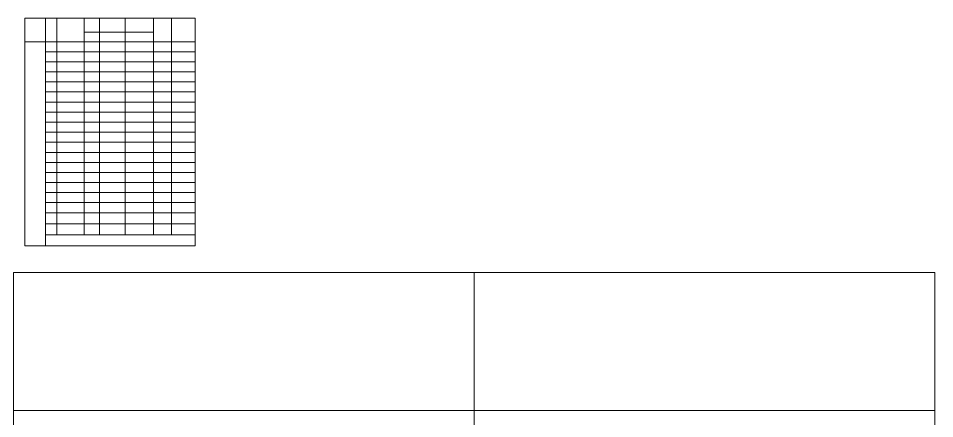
# Model space of a CAD drawing. Extents: x 485428 to 797698, y 56414 to 211814.
# Drawn here: x 683150 to 704038, y 154931 to 164068 of the extents above; entities that cross this region are included whole.
import ezdxf

# ---------------------------------------------------------------- set-up
doc = ezdxf.new("R2010")
doc.units = 0
doc.header["$LTSCALE"] = 1000
doc.header["$MEASUREMENT"] = 0
doc.layers.add('钢架', color=7, linetype='Continuous', lineweight=25)

msp = doc.modelspace()

# ---------------------------------------------------------------- linework, layer by layer
at = {"color": 1, "lineweight": 15}
for p, q in [((683302.2, 164067.9), (683302.2, 158871.9)), ((683768, 158871.9), (683768, 164067.9))]:
    msp.add_line(p, q, dxfattribs=at)
at = {"lineweight": 15}
for p, q in [((684647.7, 163748.6), (684647.7, 164067.9)), ((684647.7, 164067.9), (684647.7, 159124.6)), ((685001.5, 164067.9), (685001.5, 160091.1)), ((687179.9, 164067.9), (687179.9, 158871.9)), ((685001.5, 160091.1), (685001.5, 159124.6))]:
    msp.add_line(p, q, dxfattribs=at)
for points in [[(683038.1, 155114.2), (693538.1, 155114.2), (693538.1, 158264.2), (683038.1, 158264.2)], [(693538.1, 155114.2), (704038.1, 155114.2), (704038.1, 158264.2), (693538.1, 158264.2)], [(683038.1, 155114.2), (693538.1, 155114.2), (693538.1, 140264.2), (683038.1, 140264.2)], [(693538.1, 155114.2), (704038.1, 155114.2), (704038.1, 140264.2), (693538.1, 140264.2)]]:
    msp.add_lwpolyline(points, close=True, dxfattribs=at)
at = {"layer": '钢架', "lineweight": 15}
for p, q in [((683302.2, 164067.9), (687179.9, 164067.9)), ((684028.1, 164067.9), (684028.1, 159124.6)), ((685585.5, 164067.9), (685585.5, 159124.6)), ((686230.6, 164067.9), (686230.6, 159124.6)), ((686643.2, 164067.9), (686643.2, 159124.6)), ((684647.7, 163748.6), (686230.6, 163748.6)), ((683302.2, 163534), (687179.9, 163534)), ((683768, 163304.4), (687179.9, 163304.4)), ((683768, 163074.9), (687179.9, 163074.9)), ((683768, 162845.4), (687179.9, 162845.4)), ((683768, 162845.4), (687179.9, 162845.4)), ((683768, 162615.9), (687179.9, 162615.9)), ((683768, 162386.3), (687179.9, 162386.3)), ((683768, 162156.8), (687179.9, 162156.8)), ((683768, 161927.3), (687179.9, 161927.3)), ((683768, 161697.8), (687179.9, 161697.8)), ((683768, 161468.3), (687179.9, 161468.3)), ((683768, 161238.7), (687179.9, 161238.7)), ((683768, 161238.7), (687179.9, 161238.7)), ((683768, 161238.7), (687179.9, 161238.7)), ((683768, 161238.7), (687179.9, 161238.7)), ((683768, 161009.2), (687179.9, 161009.2)), ((683768, 161009.2), (687179.9, 161009.2)), ((683768, 160779.7), (687179.9, 160779.7)), ((683768, 160779.7), (687179.9, 160779.7)), ((683768, 160779.7), (687179.9, 160779.7)), ((683768, 160550.2), (687179.9, 160550.2)), ((683768, 160550.2), (687179.9, 160550.2)), ((683768, 160320.7), (687179.9, 160320.7)), ((683768, 160320.7), (687179.9, 160320.7)), ((683768, 160320.7), (687179.9, 160320.7)), ((683768, 160320.7), (687179.9, 160320.7)), ((683768, 160091.1), (687179.9, 160091.1)), ((683768, 160091.1), (687179.9, 160091.1)), ((683768, 160091.1), (687179.9, 160091.1)), ((683768, 160091.1), (687179.9, 160091.1)), ((683768, 159861.6), (687179.9, 159861.6)), ((683768, 159861.6), (687179.9, 159861.6)), ((683768, 159861.6), (687179.9, 159861.6)), ((683768, 159861.6), (687179.9, 159861.6)), ((683768, 159629.9), (687179.9, 159629.9)), ((683768, 159377.3), (687179.9, 159377.3)), ((683768, 159377.3), (687179.9, 159377.3)), ((683768, 159377.3), (687179.9, 159377.3)), ((683768, 159377.3), (687179.9, 159377.3)), ((683768, 159377.3), (687179.9, 159377.3)), ((683768, 159124.6), (687179.9, 159124.6)), ((683302.2, 158871.9), (687179.9, 158871.9))]:
    msp.add_line(p, q, dxfattribs=at)

doc.saveas('drawing.dxf')
